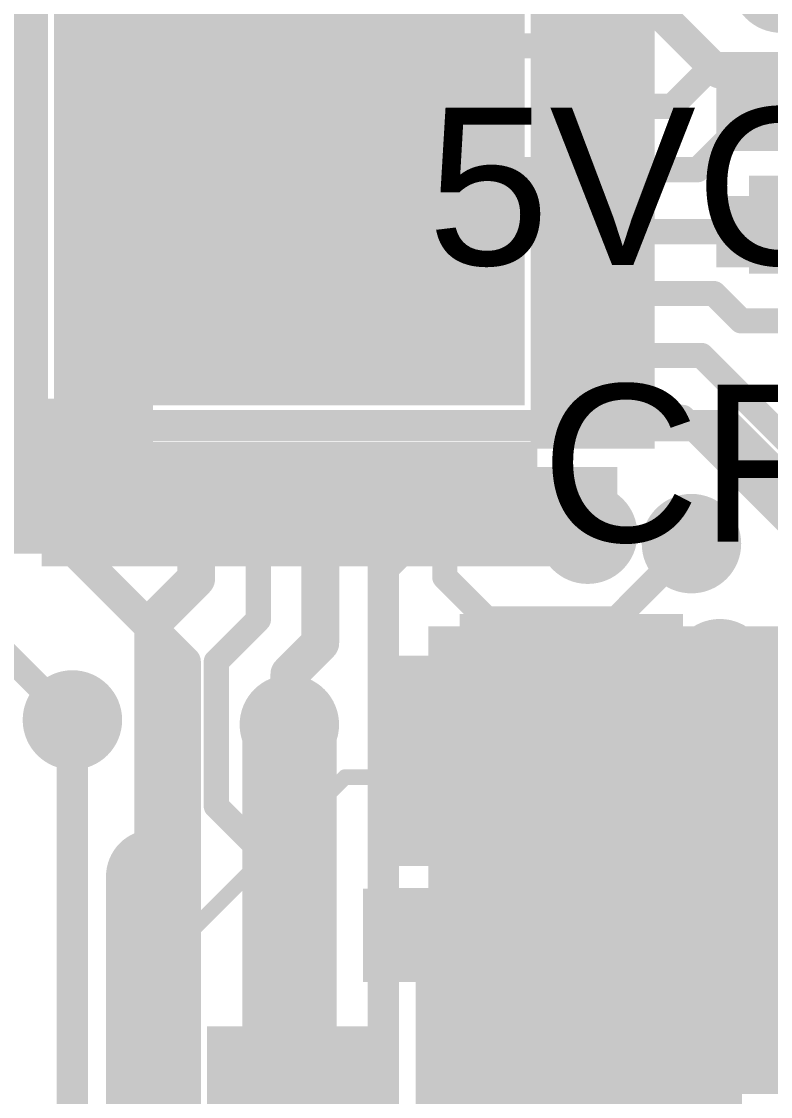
# Model space of a CAD drawing. Header units: millimetres. Extents: x -0.39 to 1.43, y -0.39 to 1.45.
# Drawn here: x 1.064 to 1.3021, y 0.3022 to 0.644 of the extents above; entities that cross this region are included whole.
import ezdxf

# ---------------------------------------------------------------- set-up
doc = ezdxf.new("R2010")
doc.units = ezdxf.units.MM
doc.header["$MEASUREMENT"] = 0
for name, color, linetype in [('BottomLayer', 5, 'Continuous'), ('BottomPaste', 16, 'Continuous'), ('BottomSolder', 6, 'Continuous'), ('TopLayer', 1, 'Continuous'), ('TopOverlay', 2, 'Continuous'), ('TopPaste', 8, 'Continuous'), ('TopSolder', 216, 'Continuous'), ('ViaHoleLayer', 16, 'Continuous')]:
    doc.layers.add(name, color=color, linetype=linetype)
doc.styles.add('Arial', font='', dxfattribs={"height": 0.2})
doc.styles.get('Arial').set_extended_font_data('Arial')

# ---------------------------------------------------------------- blocks, each defined once
blk = doc.blocks.new('C___0402_B_53')
at = {"layer": 'BottomLayer'}
for points in [[(-0.009500000000000001, 0.0125), (-0.009499999999999998, -0.0125), (-0.0275, -0.0125), (-0.0275, 0.0125)], [(0.0275, 0.0125), (0.0275, -0.0125), (0.009500000000000001, -0.0125), (0.009499999999999998, 0.0125)]]:
    blk.add_hatch(color=5, dxfattribs=at).paths.add_polyline_path(points)
at = {"layer": 'BottomPaste'}
for points in [[(-0.009500000000000001, 0.0125), (-0.009499999999999998, -0.0125), (-0.0275, -0.0125), (-0.0275, 0.0125)], [(0.0275, 0.0125), (0.0275, -0.0125), (0.009500000000000001, -0.0125), (0.009499999999999998, 0.0125)]]:
    blk.add_hatch(color=16, dxfattribs=at).paths.add_polyline_path(points)
at = {"layer": 'BottomSolder'}
for points in [[(-0.007137800000000001, 0.0148622), (-0.007137799999999999, -0.0148622), (-0.0298622, -0.0148622), (-0.0298622, 0.0148622)], [(0.0298622, 0.0148622), (0.0298622, -0.0148622), (0.007137800000000001, -0.0148622), (0.007137799999999999, 0.0148622)]]:
    blk.add_hatch(color=6, dxfattribs=at).paths.add_polyline_path(points)
blk = doc.blocks.new('RVT1H101M0607_54')
at = {"layer": 'TopLayer'}
blk.add_hatch(color=1, dxfattribs=at).paths.add_polyline_path([(-0.17913385, 0.03149605), (-0.04133855, 0.03149605), (-0.04133855, -0.03149605), (-0.17913385, -0.03149605)])
at = {"layer": 'TopPaste'}
blk.add_hatch(color=8, dxfattribs=at).paths.add_polyline_path([(-0.17913385, 0.03149605), (-0.04133855, 0.03149605), (-0.04133855, -0.03149605), (-0.17913385, -0.03149605)])
at = {"layer": 'TopSolder'}
blk.add_hatch(color=216, dxfattribs=at).paths.add_polyline_path([(-0.18313385, 0.03549605), (-0.03733855, 0.03549605), (-0.03733855, -0.03549605), (-0.18313385, -0.03549605)])
at = {"layer": 'TopOverlay', "const_width": 0.005}
for points in [[(-0.1312362, 0.052), (-0.1312362, 0.072)], [(-0.1542362, 0.04), (-0.1542362, 0.068)], [(-0.1402362, 0.054), (-0.1682362, 0.054)], [(-0.1312362, -0.072), (-0.1312362, -0.052)], [(-0.0722362, -0.131), (-0.1312362, -0.072)], [(0.1307638, -0.131), (-0.0722362, -0.131)]]:
    blk.add_lwpolyline(points, dxfattribs=at)
at = {"layer": 'TopOverlay', "const_width": 0.0025}
for points in [[(-0.1694862, 0.054, 1), (-0.1669862, 0.054, 1)], [(-0.1414862, 0.054, 1), (-0.1389862, 0.054, 1)], [(-0.1324862, 0.052, 1), (-0.1299862, 0.052, 1)], [(-0.1554862, 0.04, 1), (-0.1529862, 0.04, 1)], [(-0.1324862, -0.052, 1), (-0.1299862, -0.052, 1)], [(-0.1324862, -0.072, 1), (-0.1299862, -0.072, 1)], [(-0.1324862, -0.072, 1), (-0.1299862, -0.072, 1)], [(-0.0734862, -0.131, 1), (-0.0709862, -0.131, 1)], [(-0.0734862, -0.131, 1), (-0.0709862, -0.131, 1)]]:
    blk.add_lwpolyline(points, format="xyb", close=True, dxfattribs=at)
blk = doc.blocks.new('C__0603_B_55')
at = {"layer": 'BottomLayer'}
for points in [[(-0.045, -0.0175), (-0.045, 0.0175), (-0.015, 0.0175), (-0.015, -0.0175)], [(0.015, -0.0175), (0.015, 0.0175), (0.045, 0.0175), (0.045, -0.0175)]]:
    blk.add_hatch(color=5, dxfattribs=at).paths.add_polyline_path(points)
at = {"layer": 'BottomPaste'}
for points in [[(-0.045, -0.0175), (-0.045, 0.0175), (-0.015, 0.0175), (-0.015, -0.0175)], [(0.015, -0.0175), (0.015, 0.0175), (0.045, 0.0175), (0.045, -0.0175)]]:
    blk.add_hatch(color=16, dxfattribs=at).paths.add_polyline_path(points)
at = {"layer": 'BottomSolder'}
for points in [[(-0.0473622, -0.0198622), (-0.0473622, 0.0198622), (-0.0126378, 0.0198622), (-0.0126378, -0.0198622)], [(0.0126378, -0.0198622), (0.0126378, 0.0198622), (0.0473622, 0.0198622), (0.0473622, -0.0198622)]]:
    blk.add_hatch(color=6, dxfattribs=at).paths.add_polyline_path(points)
blk = doc.blocks.new('R___1210_B_68')
at = {"layer": 'BottomLayer'}
for points in [[(-0.08110235, 0.0535433), (-0.03622045, 0.0535433), (-0.03622045, -0.0535433), (-0.08110235, -0.0535433)], [(0.03622045, 0.0535433), (0.08110235, 0.0535433), (0.08110235, -0.0535433), (0.03622045, -0.0535433)]]:
    blk.add_hatch(color=5, dxfattribs=at).paths.add_polyline_path(points)
at = {"layer": 'BottomPaste'}
for points in [[(-0.08110235, 0.0535433), (-0.03622045, 0.0535433), (-0.03622045, -0.0535433), (-0.08110235, -0.0535433)], [(0.03622045, 0.0535433), (0.08110235, 0.0535433), (0.08110235, -0.0535433), (0.03622045, -0.0535433)]]:
    blk.add_hatch(color=16, dxfattribs=at).paths.add_polyline_path(points)
at = {"layer": 'BottomSolder'}
for points in [[(-0.08510235, 0.0575433), (-0.03222045, 0.0575433), (-0.03222045, -0.0575433), (-0.08510235, -0.0575433)], [(0.03222045, 0.0575433), (0.08510235, 0.0575433), (0.08510235, -0.0575433), (0.03222045, -0.0575433)]]:
    blk.add_hatch(color=6, dxfattribs=at).paths.add_polyline_path(points)
blk = doc.blocks.new('TMC2130_LA_T_B_77')
at = {"layer": 'BottomLayer'}
for points in [[(-0.0629921, 0.13188975), (-0.0629921, 0.10039365), (-0.0748031, 0.10039365), (-0.0748031, 0.13188975)], [(-0.0433071, 0.13188975), (-0.0433071, 0.10039365), (-0.0551181, 0.10039365), (-0.0551181, 0.13188975)], [(-0.023622, 0.13188975), (-0.023622, 0.10039365), (-0.035433, 0.10039365), (-0.035433, 0.13188975)], [(-0.003936999999999997, 0.13188975), (-0.003937000000000003, 0.10039365), (-0.015748, 0.10039365), (-0.015748, 0.13188975)], [(0.0157481, 0.13188975), (0.0157481, 0.10039365), (0.003937099999999997, 0.10039365), (0.003937100000000003, 0.13188975)], [(0.0354331, 0.13188975), (0.0354331, 0.10039365), (0.0236221, 0.10039365), (0.0236221, 0.13188975)], [(0.0551181, 0.13188975), (0.0551181, 0.10039365), (0.0433071, 0.10039365), (0.0433071, 0.13188975)], [(0.0748032, 0.13188975), (0.0748032, 0.10039365), (0.0629922, 0.10039365), (0.0629922, 0.13188975)], [(-0.11220475, 0.0944881), (-0.08070865, 0.0944881), (-0.08070865, 0.0826771), (-0.11220475, 0.0826771)], [(0.11220485, 0.0826771), (0.08070875, 0.0826771), (0.08070875, 0.0944881), (0.11220485, 0.0944881)], [(-0.07086615, 0.08070865), (0.07086615, 0.08070865), (0.07086615, -0.08070865), (-0.07086615, -0.08070865)], [(-0.11220475, 0.074803), (-0.08070865, 0.074803), (-0.08070865, 0.062992), (-0.11220475, 0.062992)], [(0.11220485, 0.0629921), (0.08070875, 0.0629921), (0.08070875, 0.0748031), (0.11220485, 0.0748031)], [(-0.11220475, 0.055118), (-0.08070865, 0.055118), (-0.08070865, 0.043307), (-0.11220475, 0.043307)], [(0.11220485, 0.043307), (0.08070875, 0.043307), (0.08070875, 0.055118), (0.11220485, 0.055118)], [(-0.11220475, 0.0354329), (-0.08070865, 0.0354329), (-0.08070865, 0.0236219), (-0.11220475, 0.0236219)], [(0.11220485, 0.023622), (0.08070875, 0.023622), (0.08070875, 0.035433), (0.11220485, 0.035433)], [(-0.11220475, 0.0157479), (-0.08070865, 0.0157479), (-0.08070865, 0.0039369), (-0.11220475, 0.0039369)], [(0.11220485, 0.003936899999999998), (0.08070875, 0.003936900000000002), (0.08070875, 0.0157479), (0.11220485, 0.0157479)], [(-0.11220475, -0.0039371), (-0.08070865, -0.0039371), (-0.08070865, -0.0157481), (-0.11220475, -0.0157481)], [(0.11220485, -0.0157481), (0.08070875, -0.0157481), (0.08070875, -0.003937099999999998), (0.11220485, -0.003937100000000002)], [(-0.11220475, -0.0236222), (-0.08070865, -0.0236222), (-0.08070865, -0.0354332), (-0.11220475, -0.0354332)], [(0.11220485, -0.0354331), (0.08070875, -0.0354331), (0.08070875, -0.0236221), (0.11220485, -0.0236221)], [(-0.11220475, -0.0433072), (-0.08070865, -0.0433072), (-0.08070865, -0.0551182), (-0.11220475, -0.0551182)], [(0.11220485, -0.0551182), (0.08070875, -0.0551182), (0.08070875, -0.0433072), (0.11220485, -0.0433072)], [(-0.11220475, -0.0629923), (-0.08070865, -0.0629923), (-0.08070865, -0.0748033), (-0.11220475, -0.0748033)], [(0.11220485, -0.0748032), (0.08070875, -0.0748032), (0.08070875, -0.0629922), (0.11220485, -0.0629922)], [(-0.11220475, -0.0826773), (-0.08070865, -0.0826773), (-0.08070865, -0.0944883), (-0.11220475, -0.0944883)], [(0.11220485, -0.0944883), (0.08070875, -0.0944883), (0.08070875, -0.0826773), (0.11220485, -0.0826773)], [(-0.0748031, -0.13188995), (-0.0748031, -0.10039385), (-0.0629921, -0.10039385), (-0.0629921, -0.13188995)], [(-0.055118, -0.13188995), (-0.055118, -0.10039385), (-0.043307, -0.10039385), (-0.043307, -0.13188995)], [(-0.035433, -0.13188995), (-0.035433, -0.10039385), (-0.023622, -0.10039385), (-0.023622, -0.13188995)], [(-0.015748, -0.13188995), (-0.015748, -0.10039385), (-0.003937, -0.10039385), (-0.003937, -0.13188995)], [(0.003937099999999999, -0.13188995), (0.003937100000000001, -0.10039385), (0.0157481, -0.10039385), (0.0157481, -0.13188995)], [(0.0236221, -0.13188995), (0.0236221, -0.10039385), (0.0354331, -0.10039385), (0.0354331, -0.13188995)], [(0.0433072, -0.13188995), (0.0433072, -0.10039385), (0.0551182, -0.10039385), (0.0551182, -0.13188995)], [(0.0629922, -0.13188995), (0.0629922, -0.10039385), (0.0748032, -0.10039385), (0.0748032, -0.13188995)]]:
    blk.add_hatch(color=5, dxfattribs=at).paths.add_polyline_path(points)
at = {"layer": 'BottomPaste'}
for points in [[(-0.0629921, 0.13188975), (-0.0629921, 0.10039365), (-0.0748031, 0.10039365), (-0.0748031, 0.13188975)], [(-0.0433071, 0.13188975), (-0.0433071, 0.10039365), (-0.0551181, 0.10039365), (-0.0551181, 0.13188975)], [(-0.023622, 0.13188975), (-0.023622, 0.10039365), (-0.035433, 0.10039365), (-0.035433, 0.13188975)], [(-0.003936999999999997, 0.13188975), (-0.003937000000000003, 0.10039365), (-0.015748, 0.10039365), (-0.015748, 0.13188975)], [(0.0157481, 0.13188975), (0.0157481, 0.10039365), (0.003937099999999997, 0.10039365), (0.003937100000000003, 0.13188975)], [(0.0354331, 0.13188975), (0.0354331, 0.10039365), (0.0236221, 0.10039365), (0.0236221, 0.13188975)], [(0.0551181, 0.13188975), (0.0551181, 0.10039365), (0.0433071, 0.10039365), (0.0433071, 0.13188975)], [(0.0748032, 0.13188975), (0.0748032, 0.10039365), (0.0629922, 0.10039365), (0.0629922, 0.13188975)], [(-0.11220475, 0.0944881), (-0.08070865, 0.0944881), (-0.08070865, 0.0826771), (-0.11220475, 0.0826771)], [(0.11220485, 0.0826771), (0.08070875, 0.0826771), (0.08070875, 0.0944881), (0.11220485, 0.0944881)], [(-0.07086615, 0.08070865), (0.07086615, 0.08070865), (0.07086615, -0.08070865), (-0.07086615, -0.08070865)], [(-0.11220475, 0.074803), (-0.08070865, 0.074803), (-0.08070865, 0.062992), (-0.11220475, 0.062992)], [(0.11220485, 0.0629921), (0.08070875, 0.0629921), (0.08070875, 0.0748031), (0.11220485, 0.0748031)], [(-0.11220475, 0.055118), (-0.08070865, 0.055118), (-0.08070865, 0.043307), (-0.11220475, 0.043307)], [(0.11220485, 0.043307), (0.08070875, 0.043307), (0.08070875, 0.055118), (0.11220485, 0.055118)], [(-0.11220475, 0.0354329), (-0.08070865, 0.0354329), (-0.08070865, 0.0236219), (-0.11220475, 0.0236219)], [(0.11220485, 0.023622), (0.08070875, 0.023622), (0.08070875, 0.035433), (0.11220485, 0.035433)], [(-0.11220475, 0.0157479), (-0.08070865, 0.0157479), (-0.08070865, 0.0039369), (-0.11220475, 0.0039369)], [(0.11220485, 0.003936899999999998), (0.08070875, 0.003936900000000002), (0.08070875, 0.0157479), (0.11220485, 0.0157479)], [(-0.11220475, -0.0039371), (-0.08070865, -0.0039371), (-0.08070865, -0.0157481), (-0.11220475, -0.0157481)], [(0.11220485, -0.0157481), (0.08070875, -0.0157481), (0.08070875, -0.003937099999999998), (0.11220485, -0.003937100000000002)], [(-0.11220475, -0.0236222), (-0.08070865, -0.0236222), (-0.08070865, -0.0354332), (-0.11220475, -0.0354332)], [(0.11220485, -0.0354331), (0.08070875, -0.0354331), (0.08070875, -0.0236221), (0.11220485, -0.0236221)], [(-0.11220475, -0.0433072), (-0.08070865, -0.0433072), (-0.08070865, -0.0551182), (-0.11220475, -0.0551182)], [(0.11220485, -0.0551182), (0.08070875, -0.0551182), (0.08070875, -0.0433072), (0.11220485, -0.0433072)], [(-0.11220475, -0.0629923), (-0.08070865, -0.0629923), (-0.08070865, -0.0748033), (-0.11220475, -0.0748033)], [(0.11220485, -0.0748032), (0.08070875, -0.0748032), (0.08070875, -0.0629922), (0.11220485, -0.0629922)], [(-0.11220475, -0.0826773), (-0.08070865, -0.0826773), (-0.08070865, -0.0944883), (-0.11220475, -0.0944883)], [(0.11220485, -0.0944883), (0.08070875, -0.0944883), (0.08070875, -0.0826773), (0.11220485, -0.0826773)], [(-0.0748031, -0.13188995), (-0.0748031, -0.10039385), (-0.0629921, -0.10039385), (-0.0629921, -0.13188995)], [(-0.055118, -0.13188995), (-0.055118, -0.10039385), (-0.043307, -0.10039385), (-0.043307, -0.13188995)], [(-0.035433, -0.13188995), (-0.035433, -0.10039385), (-0.023622, -0.10039385), (-0.023622, -0.13188995)], [(-0.015748, -0.13188995), (-0.015748, -0.10039385), (-0.003937, -0.10039385), (-0.003937, -0.13188995)], [(0.003937099999999999, -0.13188995), (0.003937100000000001, -0.10039385), (0.0157481, -0.10039385), (0.0157481, -0.13188995)], [(0.0236221, -0.13188995), (0.0236221, -0.10039385), (0.0354331, -0.10039385), (0.0354331, -0.13188995)], [(0.0433072, -0.13188995), (0.0433072, -0.10039385), (0.0551182, -0.10039385), (0.0551182, -0.13188995)], [(0.0629922, -0.13188995), (0.0629922, -0.10039385), (0.0748032, -0.10039385), (0.0748032, -0.13188995)]]:
    blk.add_hatch(color=16, dxfattribs=at).paths.add_polyline_path(points)
at = {"layer": 'BottomSolder'}
for points in [[(-0.0589921, 0.13588975), (-0.0589921, 0.09639365), (-0.0788031, 0.09639365), (-0.0788031, 0.13588975)], [(-0.0393071, 0.13588975), (-0.0393071, 0.09639365), (-0.0591181, 0.09639365), (-0.0591181, 0.13588975)], [(-0.019622, 0.13588975), (-0.019622, 0.09639365), (-0.039433, 0.09639365), (-0.039433, 0.13588975)], [(6.300000000000291e-05, 0.13588975), (6.299999999999709e-05, 0.09639365), (-0.019748, 0.09639365), (-0.019748, 0.13588975)], [(0.0197481, 0.13588975), (0.0197481, 0.09639365), (-6.290000000000291e-05, 0.09639365), (-6.289999999999708e-05, 0.13588975)], [(0.0394331, 0.13588975), (0.0394331, 0.09639365), (0.0196221, 0.09639365), (0.0196221, 0.13588975)], [(0.0591181, 0.13588975), (0.0591181, 0.09639365), (0.0393071, 0.09639365), (0.0393071, 0.13588975)], [(0.0788032, 0.13588975), (0.0788032, 0.09639365), (0.0589922, 0.09639365), (0.0589922, 0.13588975)], [(-0.11620475, 0.0984881), (-0.07670865, 0.0984881), (-0.07670865, 0.0786771), (-0.11620475, 0.0786771)], [(0.11620485, 0.0786771), (0.07670875, 0.0786771), (0.07670875, 0.0984881), (0.11620485, 0.0984881)], [(-0.07486615, 0.08470865), (0.07486615, 0.08470865), (0.07486615, -0.08470865), (-0.07486615, -0.08470865)], [(-0.11620475, 0.078803), (-0.07670865, 0.078803), (-0.07670865, 0.058992), (-0.11620475, 0.058992)], [(0.11620485, 0.0589921), (0.07670875, 0.0589921), (0.07670875, 0.0788031), (0.11620485, 0.0788031)], [(-0.11620475, 0.059118), (-0.07670865, 0.059118), (-0.07670865, 0.039307), (-0.11620475, 0.039307)], [(0.11620485, 0.039307), (0.07670875, 0.039307), (0.07670875, 0.059118), (0.11620485, 0.059118)], [(-0.11620475, 0.0394329), (-0.07670865, 0.0394329), (-0.07670865, 0.0196219), (-0.11620475, 0.0196219)], [(0.11620485, 0.019622), (0.07670875, 0.019622), (0.07670875, 0.039433), (0.11620485, 0.039433)], [(-0.11620475, 0.0197479), (-0.07670865, 0.0197479), (-0.07670865, -6.31e-05), (-0.11620475, -6.31e-05)], [(0.11620485, -6.310000000000292e-05), (0.07670875, -6.309999999999709e-05), (0.07670875, 0.0197479), (0.11620485, 0.0197479)], [(-0.11620475, 6.29e-05), (-0.07670865, 6.29e-05), (-0.07670865, -0.0197481), (-0.11620475, -0.0197481)], [(0.11620485, -0.0197481), (0.07670875, -0.0197481), (0.07670875, 6.290000000000291e-05), (0.11620485, 6.289999999999708e-05)], [(-0.11620475, -0.0196222), (-0.07670865, -0.0196222), (-0.07670865, -0.0394332), (-0.11620475, -0.0394332)], [(0.11620485, -0.0394331), (0.07670875, -0.0394331), (0.07670875, -0.0196221), (0.11620485, -0.0196221)], [(-0.11620475, -0.0393072), (-0.07670865, -0.0393072), (-0.07670865, -0.0591182), (-0.11620475, -0.0591182)], [(0.11620485, -0.0591182), (0.07670875, -0.0591182), (0.07670875, -0.0393072), (0.11620485, -0.0393072)], [(-0.11620475, -0.0589923), (-0.07670865, -0.0589923), (-0.07670865, -0.0788033), (-0.11620475, -0.0788033)], [(0.11620485, -0.0788032), (0.07670875, -0.0788032), (0.07670875, -0.0589922), (0.11620485, -0.0589922)], [(-0.11620475, -0.0786773), (-0.07670865, -0.0786773), (-0.07670865, -0.0984883), (-0.11620475, -0.0984883)], [(0.11620485, -0.0984883), (0.07670875, -0.0984883), (0.07670875, -0.0786773), (0.11620485, -0.0786773)], [(-0.0788031, -0.13588995), (-0.0788031, -0.09639385), (-0.0589921, -0.09639385), (-0.0589921, -0.13588995)], [(-0.059118, -0.13588995), (-0.059118, -0.09639385), (-0.039307, -0.09639385), (-0.039307, -0.13588995)], [(-0.039433, -0.13588995), (-0.039433, -0.09639385), (-0.019622, -0.09639385), (-0.019622, -0.13588995)], [(-0.019748, -0.13588995), (-0.019748, -0.09639385), (6.300000000000145e-05, -0.09639385), (6.299999999999855e-05, -0.13588995)], [(-6.290000000000146e-05, -0.13588995), (-6.289999999999855e-05, -0.09639385), (0.0197481, -0.09639385), (0.0197481, -0.13588995)], [(0.0196221, -0.13588995), (0.0196221, -0.09639385), (0.0394331, -0.09639385), (0.0394331, -0.13588995)], [(0.0393072, -0.13588995), (0.0393072, -0.09639385), (0.0591182, -0.09639385), (0.0591182, -0.13588995)], [(0.0589922, -0.13588995), (0.0589922, -0.09639385), (0.0788032, -0.09639385), (0.0788032, -0.13588995)]]:
    blk.add_hatch(color=6, dxfattribs=at).paths.add_polyline_path(points)
blk = doc.blocks.new('C___0402_B_84')
at = {"layer": 'BottomLayer'}
for points in [[(-0.009500000000000001, 0.0125), (-0.009499999999999998, -0.0125), (-0.0275, -0.0125), (-0.0275, 0.0125)], [(0.0275, 0.0125), (0.0275, -0.0125), (0.009500000000000001, -0.0125), (0.009499999999999998, 0.0125)]]:
    blk.add_hatch(color=5, dxfattribs=at).paths.add_polyline_path(points)
at = {"layer": 'BottomPaste'}
for points in [[(-0.009500000000000001, 0.0125), (-0.009499999999999998, -0.0125), (-0.0275, -0.0125), (-0.0275, 0.0125)], [(0.0275, 0.0125), (0.0275, -0.0125), (0.009500000000000001, -0.0125), (0.009499999999999998, 0.0125)]]:
    blk.add_hatch(color=16, dxfattribs=at).paths.add_polyline_path(points)
at = {"layer": 'BottomSolder'}
for points in [[(-0.007137800000000001, 0.0148622), (-0.007137799999999999, -0.0148622), (-0.0298622, -0.0148622), (-0.0298622, 0.0148622)], [(0.0298622, 0.0148622), (0.0298622, -0.0148622), (0.007137800000000001, -0.0148622), (0.007137799999999999, 0.0148622)]]:
    blk.add_hatch(color=6, dxfattribs=at).paths.add_polyline_path(points)

msp = doc.modelspace()

# ---------------------------------------------------------------- hatches: boundary and pattern name
at = {"layer": 'BottomLayer'}
h = msp.add_hatch(color=5, dxfattribs=at)
edge = h.paths.add_edge_path()
edge.add_arc((1.0960157, 0.6277676), 0.011811, 0, 360)
h = msp.add_hatch(color=5, dxfattribs=at)
edge = h.paths.add_edge_path()
edge.add_arc((1.1220983, 0.6277676), 0.011811, 0, 360)
h = msp.add_hatch(color=5, dxfattribs=at)
edge = h.paths.add_edge_path()
edge.add_arc((1.1481809, 0.6277676), 0.011811, 0, 360)
h = msp.add_hatch(color=5, dxfattribs=at)
edge = h.paths.add_edge_path()
edge.add_arc((1.1742635, 0.6277676), 0.011811, 0, 360)
h = msp.add_hatch(color=5, dxfattribs=at)
edge = h.paths.add_edge_path()
edge.add_arc((1.2003461, 0.6277676), 0.011811, 0, 360)
h = msp.add_hatch(color=5, dxfattribs=at)
edge = h.paths.add_edge_path()
edge.add_arc((1.0960157, 0.5858262), 0.011811, 0, 360)
h = msp.add_hatch(color=5, dxfattribs=at)
edge = h.paths.add_edge_path()
edge.add_arc((1.1220983, 0.5858262), 0.011811, 0, 360)
h = msp.add_hatch(color=5, dxfattribs=at)
edge = h.paths.add_edge_path()
edge.add_arc((1.1481809, 0.5858262), 0.011811, 0, 360)
h = msp.add_hatch(color=5, dxfattribs=at)
edge = h.paths.add_edge_path()
edge.add_arc((1.1742635, 0.5858262), 0.011811, 0, 360)
h = msp.add_hatch(color=5, dxfattribs=at)
edge = h.paths.add_edge_path()
edge.add_arc((1.2003461, 0.5858262), 0.011811, 0, 360)
for points in [[(1.2952487, 0.5638194), (1.3419999, 0.5638194), (1.3419999, 0.595), (1.2952487, 0.595)], [(1.2952487, 0.5678194), (1.3727487, 0.5678194), (1.3727487, 0.5861894), (1.2952487, 0.5861894)], [(1.0380324, 0.4748271), (1.1058268, 0.4748271), (1.1058268, 0.5240397), (1.0380324, 0.5240397)], [(1.212126, 0.4708271), (1.2533838, 0.4708271), (1.2533838, 0.5023233), (1.212126, 0.5023233)], [(1.1746614, 0.3794838), (1.2932076, 0.3794838), (1.2932076, 0.442401), (1.1746614, 0.442401)], [(1.1746614, 0.3754838), (1.3352402, 0.3754838), (1.3352402, 0.3944838), (1.1746614, 0.3944838)], [(1.2982402, 0.309), (1.3563838, 0.309), (1.3563838, 0.3944838), (1.2982402, 0.3944838)], [(1.1748819, 0.3409838), (1.2897487, 0.3409838), (1.2897487, 0.3684838), (1.1748819, 0.3684838)], [(1.1893225, 0.091), (1.2897487, 0.091), (1.2897487, 0.3684838), (1.1893225, 0.3684838)]]:
    msp.add_hatch(color=5, dxfattribs=at).paths.add_polyline_path(points)
h = msp.add_hatch(color=5, dxfattribs=at)
edge = h.paths.add_edge_path()
edge.add_arc((1.0960157, 0.5438848), 0.011811, 0, 360)
h = msp.add_hatch(color=5, dxfattribs=at)
edge = h.paths.add_edge_path()
edge.add_arc((1.1220983, 0.5438848), 0.011811, 0, 360)
h = msp.add_hatch(color=5, dxfattribs=at)
edge = h.paths.add_edge_path()
edge.add_arc((1.1481809, 0.5438848), 0.011811, 0, 360)
h = msp.add_hatch(color=5, dxfattribs=at)
edge = h.paths.add_edge_path()
edge.add_arc((1.1742635, 0.5438848), 0.011811, 0, 360)
h = msp.add_hatch(color=5, dxfattribs=at)
edge = h.paths.add_edge_path()
edge.add_arc((1.2003461, 0.5438848), 0.011811, 0, 360)
h = msp.add_hatch(color=5, dxfattribs=at)
edge = h.paths.add_edge_path()
edge.add_arc((1.244, 0.481), 0.011811, 0, 360)
h = msp.add_hatch(color=5, dxfattribs=at)
edge = h.paths.add_edge_path()
edge.add_arc((1.277, 0.478), 0.011811, 0, 360)
h = msp.add_hatch(color=5, dxfattribs=at)
edge = h.paths.add_edge_path()
edge.add_arc((1.2860235, 0.4382389), 0.011811, 0, 360)
h = msp.add_hatch(color=5, dxfattribs=at)
edge = h.paths.add_edge_path()
edge.add_arc((1.2050315, 0.430771), 0.011811, 0, 360)
h = msp.add_hatch(color=5, dxfattribs=at)
edge = h.paths.add_edge_path()
edge.add_arc((1.0801526, 0.4219444), 0.011811, 0, 360)
h = msp.add_hatch(color=5, dxfattribs=at)
edge = h.paths.add_edge_path()
edge.add_arc((1.1491338, 0.4204627), 0.011811, 0, 360)
h = msp.add_hatch(color=5, dxfattribs=at)
edge = h.paths.add_edge_path()
edge.add_arc((1.2047567, 0.3996923), 0.011811, 0, 360)
at = {"layer": 'BottomSolder'}
h = msp.add_hatch(color=6, dxfattribs=at)
edge = h.paths.add_edge_path()
edge.add_arc((1.3054726, 0.656209), 0.015811, 0, 360)
h = msp.add_hatch(color=6, dxfattribs=at)
edge = h.paths.add_edge_path()
edge.add_arc((1.0960157, 0.6277676), 0.015811, 0, 360)
h = msp.add_hatch(color=6, dxfattribs=at)
edge = h.paths.add_edge_path()
edge.add_arc((1.1220983, 0.6277676), 0.015811, 0, 360)
h = msp.add_hatch(color=6, dxfattribs=at)
edge = h.paths.add_edge_path()
edge.add_arc((1.1481809, 0.6277676), 0.015811, 0, 360)
h = msp.add_hatch(color=6, dxfattribs=at)
edge = h.paths.add_edge_path()
edge.add_arc((1.1742635, 0.6277676), 0.015811, 0, 360)
h = msp.add_hatch(color=6, dxfattribs=at)
edge = h.paths.add_edge_path()
edge.add_arc((1.2003461, 0.6277676), 0.015811, 0, 360)
h = msp.add_hatch(color=6, dxfattribs=at)
edge = h.paths.add_edge_path()
edge.add_arc((1.0960157, 0.5858262), 0.015811, 0, 360)
h = msp.add_hatch(color=6, dxfattribs=at)
edge = h.paths.add_edge_path()
edge.add_arc((1.1220983, 0.5858262), 0.015811, 0, 360)
h = msp.add_hatch(color=6, dxfattribs=at)
edge = h.paths.add_edge_path()
edge.add_arc((1.1481809, 0.5858262), 0.015811, 0, 360)
h = msp.add_hatch(color=6, dxfattribs=at)
edge = h.paths.add_edge_path()
edge.add_arc((1.1742635, 0.5858262), 0.015811, 0, 360)
h = msp.add_hatch(color=6, dxfattribs=at)
edge = h.paths.add_edge_path()
edge.add_arc((1.2003461, 0.5858262), 0.015811, 0, 360)
h = msp.add_hatch(color=6, dxfattribs=at)
edge = h.paths.add_edge_path()
edge.add_arc((1.0960157, 0.5438848), 0.015811, 0, 360)
h = msp.add_hatch(color=6, dxfattribs=at)
edge = h.paths.add_edge_path()
edge.add_arc((1.1220983, 0.5438848), 0.015811, 0, 360)
h = msp.add_hatch(color=6, dxfattribs=at)
edge = h.paths.add_edge_path()
edge.add_arc((1.1481809, 0.5438848), 0.015811, 0, 360)
h = msp.add_hatch(color=6, dxfattribs=at)
edge = h.paths.add_edge_path()
edge.add_arc((1.1742635, 0.5438848), 0.015811, 0, 360)
h = msp.add_hatch(color=6, dxfattribs=at)
edge = h.paths.add_edge_path()
edge.add_arc((1.2003461, 0.5438848), 0.015811, 0, 360)
h = msp.add_hatch(color=6, dxfattribs=at)
edge = h.paths.add_edge_path()
edge.add_arc((1.244, 0.481), 0.015811, 0, 360)
h = msp.add_hatch(color=6, dxfattribs=at)
edge = h.paths.add_edge_path()
edge.add_arc((1.277, 0.478), 0.015811, 0, 360)
h = msp.add_hatch(color=6, dxfattribs=at)
edge = h.paths.add_edge_path()
edge.add_arc((1.2860235, 0.4382389), 0.015811, 0, 360)
h = msp.add_hatch(color=6, dxfattribs=at)
edge = h.paths.add_edge_path()
edge.add_arc((1.2050315, 0.430771), 0.015811, 0, 360)
h = msp.add_hatch(color=6, dxfattribs=at)
edge = h.paths.add_edge_path()
edge.add_arc((1.0801526, 0.4219444), 0.015811, 0, 360)
h = msp.add_hatch(color=6, dxfattribs=at)
edge = h.paths.add_edge_path()
edge.add_arc((1.1491338, 0.4204627), 0.015811, 0, 360)
h = msp.add_hatch(color=6, dxfattribs=at)
edge = h.paths.add_edge_path()
edge.add_arc((1.2047567, 0.3996923), 0.015811, 0, 360)
at = {"layer": 'TopLayer'}
h = msp.add_hatch(color=1, dxfattribs=at)
edge = h.paths.add_edge_path()
edge.add_arc((1.0960157, 0.6277676), 0.011811, 0, 360)
h = msp.add_hatch(color=1, dxfattribs=at)
edge = h.paths.add_edge_path()
edge.add_arc((1.1220983, 0.6277676), 0.011811, 0, 360)
h = msp.add_hatch(color=1, dxfattribs=at)
edge = h.paths.add_edge_path()
edge.add_arc((1.1481809, 0.6277676), 0.011811, 0, 360)
h = msp.add_hatch(color=1, dxfattribs=at)
edge = h.paths.add_edge_path()
edge.add_arc((1.1742635, 0.6277676), 0.011811, 0, 360)
h = msp.add_hatch(color=1, dxfattribs=at)
edge = h.paths.add_edge_path()
edge.add_arc((1.2003461, 0.6277676), 0.011811, 0, 360)
h = msp.add_hatch(color=1, dxfattribs=at)
edge = h.paths.add_edge_path()
edge.add_arc((1.0960157, 0.5858262), 0.011811, 0, 360)
h = msp.add_hatch(color=1, dxfattribs=at)
edge = h.paths.add_edge_path()
edge.add_arc((1.1220983, 0.5858262), 0.011811, 0, 360)
h = msp.add_hatch(color=1, dxfattribs=at)
edge = h.paths.add_edge_path()
edge.add_arc((1.1481809, 0.5858262), 0.011811, 0, 360)
h = msp.add_hatch(color=1, dxfattribs=at)
edge = h.paths.add_edge_path()
edge.add_arc((1.1742635, 0.5858262), 0.011811, 0, 360)
h = msp.add_hatch(color=1, dxfattribs=at)
edge = h.paths.add_edge_path()
edge.add_arc((1.2003461, 0.5858262), 0.011811, 0, 360)
h = msp.add_hatch(color=1, dxfattribs=at)
edge = h.paths.add_edge_path()
edge.add_arc((1.0960157, 0.5438848), 0.011811, 0, 360)
h = msp.add_hatch(color=1, dxfattribs=at)
edge = h.paths.add_edge_path()
edge.add_arc((1.1220983, 0.5438848), 0.011811, 0, 360)
h = msp.add_hatch(color=1, dxfattribs=at)
edge = h.paths.add_edge_path()
edge.add_arc((1.1481809, 0.5438848), 0.011811, 0, 360)
h = msp.add_hatch(color=1, dxfattribs=at)
edge = h.paths.add_edge_path()
edge.add_arc((1.1742635, 0.5438848), 0.011811, 0, 360)
h = msp.add_hatch(color=1, dxfattribs=at)
edge = h.paths.add_edge_path()
edge.add_arc((1.2003461, 0.5438848), 0.011811, 0, 360)
h = msp.add_hatch(color=1, dxfattribs=at)
edge = h.paths.add_edge_path()
edge.add_arc((1.244, 0.481), 0.011811, 0, 360)
h = msp.add_hatch(color=1, dxfattribs=at)
edge = h.paths.add_edge_path()
edge.add_arc((1.277, 0.478), 0.011811, 0, 360)
msp.add_hatch(color=1, dxfattribs=at).paths.add_polyline_path([(1.1933432, 0.303), (1.3565, 0.303), (1.3565, 0.4516686), (1.1933432, 0.4516686)])
h = msp.add_hatch(color=1, dxfattribs=at)
edge = h.paths.add_edge_path()
edge.add_arc((1.2860235, 0.4382389), 0.011811, 0, 360)
h = msp.add_hatch(color=1, dxfattribs=at)
edge = h.paths.add_edge_path()
edge.add_arc((1.2050315, 0.430771), 0.011811, 0, 360)
h = msp.add_hatch(color=1, dxfattribs=at)
edge = h.paths.add_edge_path()
edge.add_arc((1.0801526, 0.4219444), 0.011811, 0, 360)
h = msp.add_hatch(color=1, dxfattribs=at)
edge = h.paths.add_edge_path()
edge.add_arc((1.1491338, 0.4204627), 0.011811, 0, 360)
h = msp.add_hatch(color=1, dxfattribs=at)
edge = h.paths.add_edge_path()
edge.add_arc((1.2047567, 0.3996923), 0.011811, 0, 360)
at = {"layer": 'TopSolder'}
h = msp.add_hatch(color=216, dxfattribs=at)
edge = h.paths.add_edge_path()
edge.add_arc((1.3054726, 0.656209), 0.015811, 0, 360)
h = msp.add_hatch(color=216, dxfattribs=at)
edge = h.paths.add_edge_path()
edge.add_arc((1.0960157, 0.6277676), 0.015811, 0, 360)
h = msp.add_hatch(color=216, dxfattribs=at)
edge = h.paths.add_edge_path()
edge.add_arc((1.1220983, 0.6277676), 0.015811, 0, 360)
h = msp.add_hatch(color=216, dxfattribs=at)
edge = h.paths.add_edge_path()
edge.add_arc((1.1481809, 0.6277676), 0.015811, 0, 360)
h = msp.add_hatch(color=216, dxfattribs=at)
edge = h.paths.add_edge_path()
edge.add_arc((1.1742635, 0.6277676), 0.015811, 0, 360)
h = msp.add_hatch(color=216, dxfattribs=at)
edge = h.paths.add_edge_path()
edge.add_arc((1.2003461, 0.6277676), 0.015811, 0, 360)
h = msp.add_hatch(color=216, dxfattribs=at)
edge = h.paths.add_edge_path()
edge.add_arc((1.0960157, 0.5858262), 0.015811, 0, 360)
h = msp.add_hatch(color=216, dxfattribs=at)
edge = h.paths.add_edge_path()
edge.add_arc((1.1220983, 0.5858262), 0.015811, 0, 360)
h = msp.add_hatch(color=216, dxfattribs=at)
edge = h.paths.add_edge_path()
edge.add_arc((1.1481809, 0.5858262), 0.015811, 0, 360)
h = msp.add_hatch(color=216, dxfattribs=at)
edge = h.paths.add_edge_path()
edge.add_arc((1.1742635, 0.5858262), 0.015811, 0, 360)
h = msp.add_hatch(color=216, dxfattribs=at)
edge = h.paths.add_edge_path()
edge.add_arc((1.2003461, 0.5858262), 0.015811, 0, 360)
h = msp.add_hatch(color=216, dxfattribs=at)
edge = h.paths.add_edge_path()
edge.add_arc((1.0960157, 0.5438848), 0.015811, 0, 360)
h = msp.add_hatch(color=216, dxfattribs=at)
edge = h.paths.add_edge_path()
edge.add_arc((1.1220983, 0.5438848), 0.015811, 0, 360)
h = msp.add_hatch(color=216, dxfattribs=at)
edge = h.paths.add_edge_path()
edge.add_arc((1.1481809, 0.5438848), 0.015811, 0, 360)
h = msp.add_hatch(color=216, dxfattribs=at)
edge = h.paths.add_edge_path()
edge.add_arc((1.1742635, 0.5438848), 0.015811, 0, 360)
h = msp.add_hatch(color=216, dxfattribs=at)
edge = h.paths.add_edge_path()
edge.add_arc((1.2003461, 0.5438848), 0.015811, 0, 360)
h = msp.add_hatch(color=216, dxfattribs=at)
edge = h.paths.add_edge_path()
edge.add_arc((1.244, 0.481), 0.015811, 0, 360)
h = msp.add_hatch(color=216, dxfattribs=at)
edge = h.paths.add_edge_path()
edge.add_arc((1.277, 0.478), 0.015811, 0, 360)
h = msp.add_hatch(color=216, dxfattribs=at)
edge = h.paths.add_edge_path()
edge.add_arc((1.2860235, 0.4382389), 0.015811, 0, 360)
h = msp.add_hatch(color=216, dxfattribs=at)
edge = h.paths.add_edge_path()
edge.add_arc((1.2050315, 0.430771), 0.015811, 0, 360)
h = msp.add_hatch(color=216, dxfattribs=at)
edge = h.paths.add_edge_path()
edge.add_arc((1.0801526, 0.4219444), 0.015811, 0, 360)
h = msp.add_hatch(color=216, dxfattribs=at)
edge = h.paths.add_edge_path()
edge.add_arc((1.1491338, 0.4204627), 0.015811, 0, 360)
h = msp.add_hatch(color=216, dxfattribs=at)
edge = h.paths.add_edge_path()
edge.add_arc((1.2047567, 0.3996923), 0.015811, 0, 360)
at = {"layer": 'ViaHoleLayer'}
h = msp.add_hatch(color=16, dxfattribs=at)
edge = h.paths.add_edge_path()
edge.add_arc((1.0960157, 0.6277676), 0.0059055, 0, 360)
h = msp.add_hatch(color=16, dxfattribs=at)
edge = h.paths.add_edge_path()
edge.add_arc((1.1220983, 0.6277676), 0.0059055, 0, 360)
h = msp.add_hatch(color=16, dxfattribs=at)
edge = h.paths.add_edge_path()
edge.add_arc((1.1481809, 0.6277676), 0.0059055, 0, 360)
h = msp.add_hatch(color=16, dxfattribs=at)
edge = h.paths.add_edge_path()
edge.add_arc((1.1742635, 0.6277676), 0.0059055, 0, 360)
h = msp.add_hatch(color=16, dxfattribs=at)
edge = h.paths.add_edge_path()
edge.add_arc((1.2003461, 0.6277676), 0.0059055, 0, 360)
h = msp.add_hatch(color=16, dxfattribs=at)
edge = h.paths.add_edge_path()
edge.add_arc((1.0960157, 0.5858262), 0.0059055, 0, 360)
h = msp.add_hatch(color=16, dxfattribs=at)
edge = h.paths.add_edge_path()
edge.add_arc((1.1220983, 0.5858262), 0.0059055, 0, 360)
h = msp.add_hatch(color=16, dxfattribs=at)
edge = h.paths.add_edge_path()
edge.add_arc((1.1481809, 0.5858262), 0.0059055, 0, 360)
h = msp.add_hatch(color=16, dxfattribs=at)
edge = h.paths.add_edge_path()
edge.add_arc((1.1742635, 0.5858262), 0.0059055, 0, 360)
h = msp.add_hatch(color=16, dxfattribs=at)
edge = h.paths.add_edge_path()
edge.add_arc((1.2003461, 0.5858262), 0.0059055, 0, 360)
h = msp.add_hatch(color=16, dxfattribs=at)
edge = h.paths.add_edge_path()
edge.add_arc((1.0960157, 0.5438848), 0.0059055, 0, 360)
h = msp.add_hatch(color=16, dxfattribs=at)
edge = h.paths.add_edge_path()
edge.add_arc((1.1220983, 0.5438848), 0.0059055, 0, 360)
h = msp.add_hatch(color=16, dxfattribs=at)
edge = h.paths.add_edge_path()
edge.add_arc((1.1481809, 0.5438848), 0.0059055, 0, 360)
h = msp.add_hatch(color=16, dxfattribs=at)
edge = h.paths.add_edge_path()
edge.add_arc((1.1742635, 0.5438848), 0.0059055, 0, 360)
h = msp.add_hatch(color=16, dxfattribs=at)
edge = h.paths.add_edge_path()
edge.add_arc((1.2003461, 0.5438848), 0.0059055, 0, 360)
h = msp.add_hatch(color=16, dxfattribs=at)
edge = h.paths.add_edge_path()
edge.add_arc((1.244, 0.481), 0.0059055, 0, 360)
h = msp.add_hatch(color=16, dxfattribs=at)
edge = h.paths.add_edge_path()
edge.add_arc((1.277, 0.478), 0.0059055, 0, 360)
h = msp.add_hatch(color=16, dxfattribs=at)
edge = h.paths.add_edge_path()
edge.add_arc((1.2860235, 0.4382389), 0.0059055, 0, 360)
h = msp.add_hatch(color=16, dxfattribs=at)
edge = h.paths.add_edge_path()
edge.add_arc((1.2050315, 0.430771), 0.0059055, 0, 360)
h = msp.add_hatch(color=16, dxfattribs=at)
edge = h.paths.add_edge_path()
edge.add_arc((1.0801526, 0.4219444), 0.0059055, 0, 360)
h = msp.add_hatch(color=16, dxfattribs=at)
edge = h.paths.add_edge_path()
edge.add_arc((1.1491338, 0.4204627), 0.0059055, 0, 360)
h = msp.add_hatch(color=16, dxfattribs=at)
edge = h.paths.add_edge_path()
edge.add_arc((1.2047567, 0.3996923), 0.0059055, 0, 360)

# ---------------------------------------------------------------- linework, layer by layer
at = {"layer": 'BottomLayer'}
for points, const_width in [([(1.2003461, 0.6277676), (1.2088231, 0.6362446)], 0.008), ([(1.2088231, 0.6362446), (1.2455906, 0.6362446)], 0.008), ([(1.2708018, 0.6170448), (1.2840961, 0.6303391)], 0.008), ([(1.2840961, 0.6303391), (1.3828579, 0.6303391)], 0.008), ([(1.2455906, 0.6165595), (1.2460759, 0.6170448)], 0.008), ([(1.2460759, 0.6170448), (1.2708018, 0.6170448)], 0.008), ([(1.2789337, 0.5968745), (1.2947487, 0.6126895)], 0.008), ([(1.2947487, 0.6126895), (1.2947487, 0.6141895)], 0.008), ([(1.1491338, 0.6067171), (1.1589764, 0.5968745)], 0.008), ([(1.1589764, 0.5968745), (1.2455906, 0.5968745)], 0.008), ([(1.2455906, 0.5968745), (1.2789337, 0.5968745)], 0.008), ([(1.2455906, 0.5771895), (1.3077487, 0.5771895)], 0.008), ([(1.2455906, 0.5575044), (1.2841247, 0.5575044)], 0.008), ([(1.2841247, 0.5575044), (1.2928097, 0.5488194)], 0.008), ([(1.0907676, 0.5386367), (1.0960157, 0.5438848)], 0.025), ([(1.0907676, 0.5109492), (1.0907676, 0.5386367)], 0.025), ([(1.2928097, 0.5488194), (1.3538181, 0.5488194)], 0.008), ([(1.2455906, 0.5378194), (1.2801811, 0.5378194)], 0.008), ([(1.2801811, 0.5378194), (1.3563838, 0.4616167)], 0.008), ([(1.2455906, 0.5181343), (1.2742157, 0.5181343)], 0.008), ([(1.2742157, 0.5181343), (1.3202402, 0.4721098)], 0.008), ([(1.067493, 0.4920232), (1.0787882, 0.4920232)], 0.025), ([(1.0787882, 0.4920232), (1.0802362, 0.4905752)], 0.025), ([(1.0802362, 0.4905752), (1.0894878, 0.4905752)], 0.025), ([(1.1195118, 0.4904807), (1.1196063, 0.4905752)], 0.012), ([(1.1195118, 0.4668203), (1.1195118, 0.4904807)], 0.012), ([(1.1589764, 0.4464011), (1.1589764, 0.4905752)], 0.012), ([(1.1392913, 0.4538893), (1.1392913, 0.4905752)], 0.008), ([(1.1786614, 0.4520744), (1.1786614, 0.4905752)], 0.008), ([(1.1983465, 0.4905752), (1.1985535, 0.4903682)], 0.008), ([(1.1985535, 0.4673828), (1.1985535, 0.4903682)], 0.008), ([(1.2180315, 0.4829055), (1.2180315, 0.4905752)], 0.008), ([(1.2180315, 0.4829055), (1.219937, 0.481)], 0.008), ([(1.219937, 0.481), (1.244, 0.481)], 0.008), ([(1.2531098, 0.4541098), (1.277, 0.478)], 0.008), ([(1.1058268, 0.4531353), (1.1195118, 0.4668203)], 0.012), ([(1.1985535, 0.4673828), (1.2118265, 0.4541098)], 0.008), ([(1.1058268, 0.372157), (1.1058268, 0.4531353)], 0.012), ([(1.2118265, 0.4541098), (1.2531098, 0.4541098)], 0.008), ([(1.1258976, 0.4404956), (1.1392913, 0.4538893)], 0.008), ([(1.1786614, 0.4520744), (1.1786615, 0.4520743)], 0.008), ([(1.1786614, 0.4384011), (1.1786614, 0.4520743)], 0.008), ([(1.0541132, 0.4479838), (1.0801526, 0.4219444)], 0.008), ([(1.1491338, 0.4365585), (1.1589764, 0.4464011)], 0.012), ([(1.1258976, 0.3945628), (1.1258976, 0.4404956)], 0.008), ([(1.1491338, 0.4204627), (1.1491338, 0.4365585)], 0.012), ([(1.1786615, 0.4384011), (1.2035788, 0.4134838)], 0.008), ([(1.2035788, 0.4134838), (1.2697487, 0.4134838)], 0.008), ([(1.2697487, 0.4134838), (1.2709987, 0.4122338)], 0.008), ([(1.2722487, 0.4134838), (1.2747487, 0.4134838)], 0.008), ([(1.1258976, 0.3945628), (1.1471628, 0.3732976)], 0.008), ([(1.1058268, 0.141472), (1.1058268, 0.372157)], 0.03), ([(1.1471628, 0.2691758), (1.1471628, 0.3732976)], 0.008)]:
    msp.add_lwpolyline(points, dxfattribs=dict(at, const_width=const_width))
for points, const_width in [([(1.2068231, 0.6362446, 1), (1.2108231, 0.6362446, 1)], 0.004), ([(1.2068231, 0.6362446, 1), (1.2108231, 0.6362446, 1)], 0.004), ([(1.2435906, 0.6362446, 1), (1.2475906, 0.6362446, 1)], 0.004), ([(1.2820961, 0.6303391, 1), (1.2860961, 0.6303391, 1)], 0.004), ([(1.2820961, 0.6303391, 1), (1.2860961, 0.6303391, 1)], 0.004), ([(1.1983461, 0.6277676, 1), (1.2023461, 0.6277676, 1)], 0.004), ([(1.2435906, 0.6165595, 1), (1.2475906, 0.6165595, 1)], 0.004), ([(1.2440759, 0.6170448, 1), (1.2480759, 0.6170448, 1)], 0.004), ([(1.2440759, 0.6170448, 1), (1.2480759, 0.6170448, 1)], 0.004), ([(1.2688018, 0.6170448, 1), (1.2728018, 0.6170448, 1)], 0.004), ([(1.2688018, 0.6170448, 1), (1.2728018, 0.6170448, 1)], 0.004), ([(1.2927487, 0.6141895, 1), (1.2967487, 0.6141895, 1)], 0.004), ([(1.2927487, 0.6126895, 1), (1.2967487, 0.6126895, 1)], 0.004), ([(1.2927487, 0.6126895, 1), (1.2967487, 0.6126895, 1)], 0.004), ([(1.1471338, 0.6067171, 1), (1.1511338, 0.6067171, 1)], 0.004), ([(1.1569764, 0.5968745, 1), (1.1609764, 0.5968745, 1)], 0.004), ([(1.1569764, 0.5968745, 1), (1.1609764, 0.5968745, 1)], 0.004), ([(1.2435906, 0.5968745, 1), (1.2475906, 0.5968745, 1)], 0.004), ([(1.2435906, 0.5968745, 1), (1.2475906, 0.5968745, 1)], 0.004), ([(1.2769337, 0.5968745, 1), (1.2809337, 0.5968745, 1)], 0.004), ([(1.2769337, 0.5968745, 1), (1.2809337, 0.5968745, 1)], 0.004), ([(1.2435906, 0.5771895, 1), (1.2475906, 0.5771895, 1)], 0.004), ([(1.2435906, 0.5575044, 1), (1.2475906, 0.5575044, 1)], 0.004), ([(1.2821247, 0.5575044, 1), (1.2861247, 0.5575044, 1)], 0.004), ([(1.2821247, 0.5575044, 1), (1.2861247, 0.5575044, 1)], 0.004), ([(1.0897657, 0.5438848, 1), (1.1022657, 0.5438848, 1)], 0.0125), ([(1.0845176, 0.5386367, 1), (1.0970176, 0.5386367, 1)], 0.0125), ([(1.0845176, 0.5386367, 1), (1.0970176, 0.5386367, 1)], 0.0125), ([(1.2908097, 0.5488194, 1), (1.2948097, 0.5488194, 1)], 0.004), ([(1.2908097, 0.5488194, 1), (1.2948097, 0.5488194, 1)], 0.004), ([(1.2435906, 0.5378194, 1), (1.2475906, 0.5378194, 1)], 0.004), ([(1.2781811, 0.5378194, 1), (1.2821811, 0.5378194, 1)], 0.004), ([(1.2781811, 0.5378194, 1), (1.2821811, 0.5378194, 1)], 0.004), ([(1.0845176, 0.5109492, 1), (1.0970176, 0.5109492, 1)], 0.0125), ([(1.2435906, 0.5181343, 1), (1.2475906, 0.5181343, 1)], 0.004), ([(1.2722157, 0.5181343, 1), (1.2762157, 0.5181343, 1)], 0.004), ([(1.2722157, 0.5181343, 1), (1.2762157, 0.5181343, 1)], 0.004), ([(1.061243, 0.4920232, 1), (1.073743, 0.4920232, 1)], 0.0125), ([(1.0725382, 0.4920232, 1), (1.0850382, 0.4920232, 1)], 0.0125), ([(1.0725382, 0.4920232, 1), (1.0850382, 0.4920232, 1)], 0.0125), ([(1.0739862, 0.4905752, 1), (1.0864862, 0.4905752, 1)], 0.0125), ([(1.0739862, 0.4905752, 1), (1.0864862, 0.4905752, 1)], 0.0125), ([(1.0832378, 0.4905752, 1), (1.0957378, 0.4905752, 1)], 0.0125), ([(1.1165118, 0.4904807, 1), (1.1225118, 0.4904807, 1)], 0.006), ([(1.1165118, 0.4904807, 1), (1.1225118, 0.4904807, 1)], 0.006), ([(1.1166063, 0.4905752, 1), (1.1226063, 0.4905752, 1)], 0.006), ([(1.1559764, 0.4905752, 1), (1.1619764, 0.4905752, 1)], 0.006), ([(1.1372913, 0.4905752, 1), (1.1412913, 0.4905752, 1)], 0.004), ([(1.1766614, 0.4905752, 1), (1.1806614, 0.4905752, 1)], 0.004), ([(1.1963465, 0.4905752, 1), (1.2003465, 0.4905752, 1)], 0.004), ([(1.1965535, 0.4903682, 1), (1.2005535, 0.4903682, 1)], 0.004), ([(1.1965535, 0.4903682, 1), (1.2005535, 0.4903682, 1)], 0.004), ([(1.2160315, 0.4905752, 1), (1.2200315, 0.4905752, 1)], 0.004), ([(1.2160315, 0.4829055, 1), (1.2200315, 0.4829055, 1)], 0.004), ([(1.2160315, 0.4829055, 1), (1.2200315, 0.4829055, 1)], 0.004), ([(1.217937, 0.481, 1), (1.221937, 0.481, 1)], 0.004), ([(1.217937, 0.481, 1), (1.221937, 0.481, 1)], 0.004), ([(1.242, 0.481, 1), (1.246, 0.481, 1)], 0.004), ([(1.275, 0.478, 1), (1.279, 0.478, 1)], 0.004), ([(1.1165118, 0.4668203, 1), (1.1225118, 0.4668203, 1)], 0.006), ([(1.1165118, 0.4668203, 1), (1.1225118, 0.4668203, 1)], 0.006), ([(1.1965535, 0.4673828, 1), (1.2005535, 0.4673828, 1)], 0.004), ([(1.1965535, 0.4673828, 1), (1.2005535, 0.4673828, 1)], 0.004), ([(1.1028268, 0.4531353, 1), (1.1088268, 0.4531353, 1)], 0.006), ([(1.1028268, 0.4531353, 1), (1.1088268, 0.4531353, 1)], 0.006), ([(1.2098265, 0.4541098, 1), (1.2138265, 0.4541098, 1)], 0.004), ([(1.2098265, 0.4541098, 1), (1.2138265, 0.4541098, 1)], 0.004), ([(1.2511098, 0.4541098, 1), (1.2551098, 0.4541098, 1)], 0.004), ([(1.2511098, 0.4541098, 1), (1.2551098, 0.4541098, 1)], 0.004), ([(1.1372913, 0.4538893, 1), (1.1412913, 0.4538893, 1)], 0.004), ([(1.1372913, 0.4538893, 1), (1.1412913, 0.4538893, 1)], 0.004), ([(1.1766614, 0.4520744, 1), (1.1806614, 0.4520744, 1)], 0.004), ([(1.1766614, 0.4520744, 1), (1.1806614, 0.4520744, 1)], 0.004), ([(1.1766614, 0.4520743, 1), (1.1806614, 0.4520743, 1)], 0.004), ([(1.1766615, 0.4520743, 1), (1.1806615, 0.4520743, 1)], 0.004), ([(1.1559764, 0.4464011, 1), (1.1619764, 0.4464011, 1)], 0.006), ([(1.1559764, 0.4464011, 1), (1.1619764, 0.4464011, 1)], 0.006), ([(1.1238976, 0.4404956, 1), (1.1278976, 0.4404956, 1)], 0.004), ([(1.1238976, 0.4404956, 1), (1.1278976, 0.4404956, 1)], 0.004), ([(1.1461338, 0.4365585, 1), (1.1521338, 0.4365585, 1)], 0.006), ([(1.1461338, 0.4365585, 1), (1.1521338, 0.4365585, 1)], 0.006), ([(1.1766614, 0.4384011, 1), (1.1806614, 0.4384011, 1)], 0.004), ([(1.1766615, 0.4384011, 1), (1.1806615, 0.4384011, 1)], 0.004), ([(1.0781526, 0.4219444, 1), (1.0821526, 0.4219444, 1)], 0.004), ([(1.1461338, 0.4204627, 1), (1.1521338, 0.4204627, 1)], 0.006), ([(1.2015788, 0.4134838, 1), (1.2055788, 0.4134838, 1)], 0.004), ([(1.2015788, 0.4134838, 1), (1.2055788, 0.4134838, 1)], 0.004), ([(1.2677487, 0.4134838, 1), (1.2717487, 0.4134838, 1)], 0.004), ([(1.2677487, 0.4134838, 1), (1.2717487, 0.4134838, 1)], 0.004), ([(1.2702487, 0.4134838, 1), (1.2742487, 0.4134838, 1)], 0.004), ([(1.2727487, 0.4134838, 1), (1.2767487, 0.4134838, 1)], 0.004), ([(1.2689987, 0.4122338, 1), (1.2729987, 0.4122338, 1)], 0.004), ([(1.1238976, 0.3945628, 1), (1.1278976, 0.3945628, 1)], 0.004), ([(1.1238976, 0.3945628, 1), (1.1278976, 0.3945628, 1)], 0.004), ([(1.0983268, 0.372157, 1), (1.1133268, 0.372157, 1)], 0.015), ([(1.1028268, 0.372157, 1), (1.1088268, 0.372157, 1)], 0.006), ([(1.1451628, 0.3732976, 1), (1.1491628, 0.3732976, 1)], 0.004), ([(1.1451628, 0.3732976, 1), (1.1491628, 0.3732976, 1)], 0.004)]:
    msp.add_lwpolyline(points, format="xyb", close=True, dxfattribs=dict(at, const_width=const_width))
at = {"layer": 'TopLayer'}
for points, const_width in [([(1.2197432, 0.693709), (1.2856846, 0.6277676)], 0.01), ([(1.2856846, 0.6277676), (1.3280586, 0.6277676)], 0.01), ([(1.0313941, 0.5515989), (1.067493, 0.5155)], 0.01), ([(1.067493, 0.5155), (1.2885, 0.5155)], 0.01), ([(1.2885, 0.5155), (1.311, 0.493)], 0.01), ([(1.042941, 0.513483), (1.116, 0.440424)], 0.01), ([(1.179, 0.4703545), (1.1896455, 0.481)], 0.01), ([(1.1896455, 0.481), (1.244, 0.481)], 0.01), ([(1.277, 0.478), (1.2799891, 0.4809891)], 0.008), ([(1.179, 0.2868781), (1.179, 0.4703545)], 0.01), ([(1.116, 0.0586863), (1.116, 0.440424)], 0.01), ([(1.1491338, 0.0533642), (1.1491338, 0.4204627)], 0.03), ([(1.0801526, 0.0629922), (1.0801526, 0.4219444)], 0.01)]:
    msp.add_lwpolyline(points, dxfattribs=dict(at, const_width=const_width))
for points, const_width in [([(1.2831846, 0.6277676, 1), (1.2881846, 0.6277676, 1)], 0.005), ([(1.2831846, 0.6277676, 1), (1.2881846, 0.6277676, 1)], 0.005), ([(1.064993, 0.5155, 1), (1.069993, 0.5155, 1)], 0.005), ([(1.064993, 0.5155, 1), (1.069993, 0.5155, 1)], 0.005), ([(1.286, 0.5155, 1), (1.291, 0.5155, 1)], 0.005), ([(1.286, 0.5155, 1), (1.291, 0.5155, 1)], 0.005), ([(1.1871455, 0.481, 1), (1.1921455, 0.481, 1)], 0.005), ([(1.1871455, 0.481, 1), (1.1921455, 0.481, 1)], 0.005), ([(1.2415, 0.481, 1), (1.2465, 0.481, 1)], 0.005), ([(1.275, 0.478, 1), (1.279, 0.478, 1)], 0.004), ([(1.2779891, 0.4809891, 1), (1.2819891, 0.4809891, 1)], 0.004), ([(1.1765, 0.4703545, 1), (1.1815, 0.4703545, 1)], 0.005), ([(1.1765, 0.4703545, 1), (1.1815, 0.4703545, 1)], 0.005), ([(1.1135, 0.440424, 1), (1.1185, 0.440424, 1)], 0.005), ([(1.1135, 0.440424, 1), (1.1185, 0.440424, 1)], 0.005), ([(1.1416338, 0.4204627, 1), (1.1566338, 0.4204627, 1)], 0.015), ([(1.0776526, 0.4219444, 1), (1.0826526, 0.4219444, 1)], 0.005)]:
    msp.add_lwpolyline(points, format="xyb", close=True, dxfattribs=dict(at, const_width=const_width))

# ---------------------------------------------------------------- block references
for name, p in [('TMC2130_LA_T_B_77', (1.1491338, 0.6067171)), ('R___1210_B_68', (1.208, 0.267))]:
    msp.add_blockref(name, p)
for name, p, rotation in [('C___0402_B_84', (1.2997487, 0.5956895), 270), ('RVT1H101M0607_54', (1.2388393, 0.2725348), 270), ('C__0603_B_55', (1.2722487, 0.3834838), 270), ('C___0402_B_53', (1.1653819, 0.3534838), 180)]:
    msp.add_blockref(name, p, dxfattribs=dict(rotation=rotation))

# ---------------------------------------------------------------- texts
at = {"layer": 'TopOverlay', "style": 'Arial'}
for s, p in [('5VOUT', (1.193, 0.5665856)), ('CFG1', (1.2292096, 0.4785856))]:
    msp.add_text(s, height=0.05, rotation=360, dxfattribs=at).set_placement(p)

doc.saveas('drawing.dxf')
